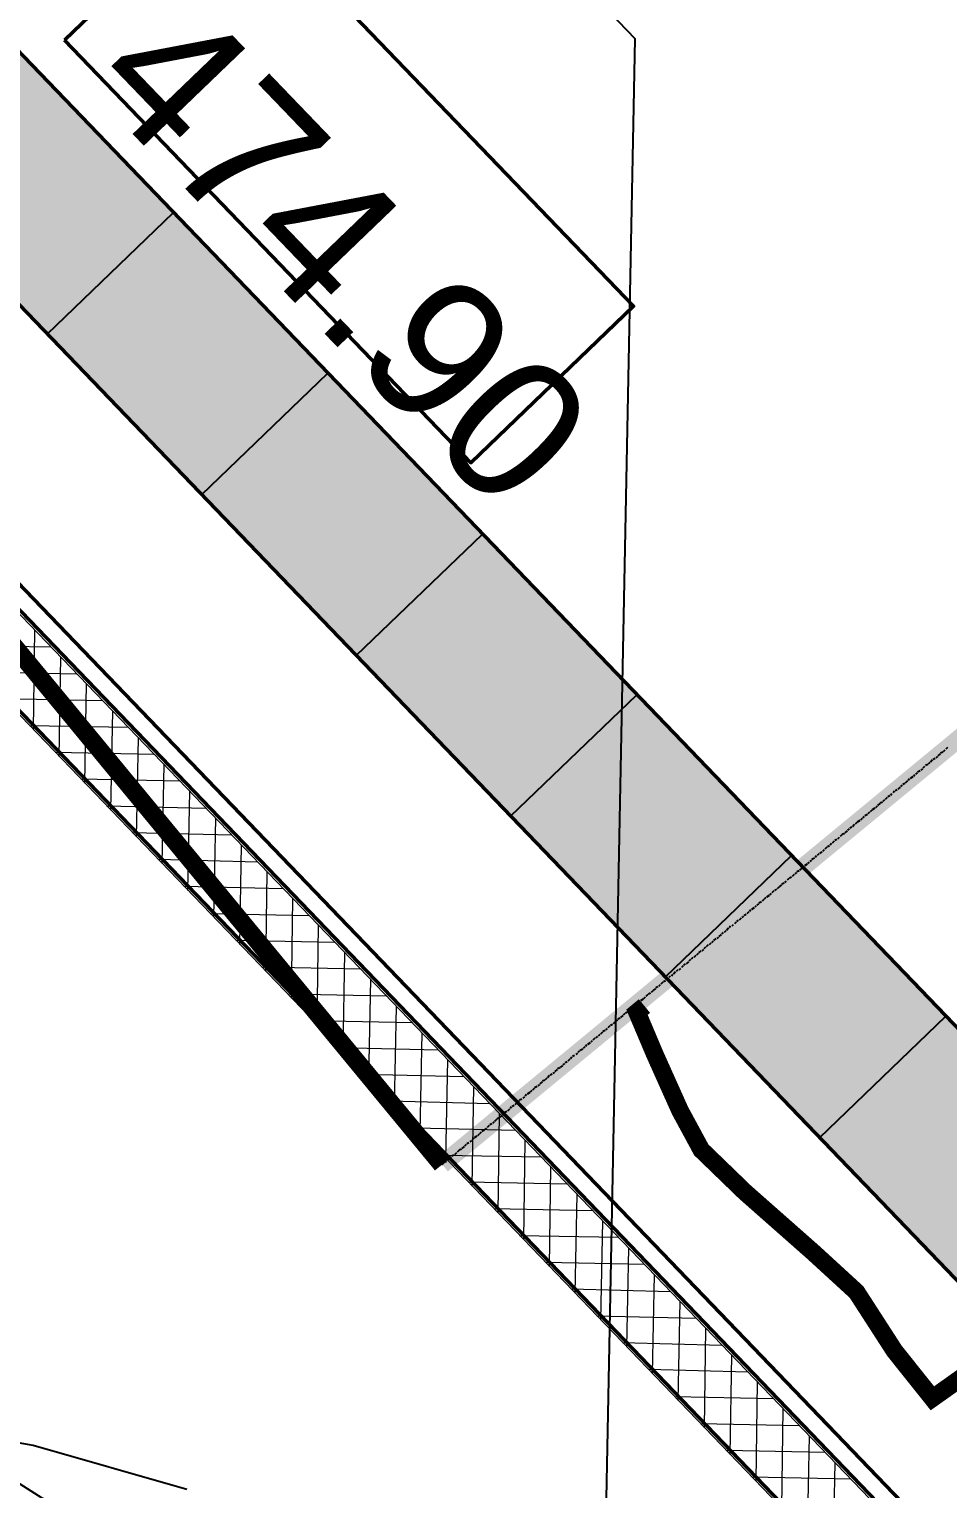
# Model space of a CAD drawing. Header units: metres. Extents: x 2687650.8 to 2687727.1, y 1234407.3 to 1234484.3.
# Drawn here: x 2687669.382 to 2687671.998, y 1234446.197 to 1234450.354 of the extents above; entities that cross this region are included whole.
import ezdxf

# ---------------------------------------------------------------- set-up
doc = ezdxf.new("R2010")
doc.units = ezdxf.units.M
for name, color, linetype, true_color in [('PDF_211_Wände_Beton.211', 7, 'Continuous', 0x7f7f7f), ('PDF_211_Wände_Beton.211 Bauteilschraffuren', 7, 'Continuous', 0x7f7f7f), ('PDF_3D_Kurven', 7, 'Continuous', 0xdda500), ('PDF_AV_01234-Bobe-Gartenanlage', 7, 'Continuous', 0xfdfdfd), ('PDF_Böschung Aushub', 7, 'Continuous', 0x7f7f7f)]:
    doc.layers.add(name, color=color, linetype=linetype, true_color=true_color)
for name, color, linetype in [('PDF_A-KOTEN', 7, 'Continuous'), ('PDF_AV_01211-Bobe-Gebaeude', 7, 'Continuous'), ('PDF_E_BETON', 7, 'Continuous'), ('PDF_PDF_Geometrie', 5, 'Continuous'), ('PDF_Text', 7, 'Continuous')]:
    doc.layers.add(name, color=color, linetype=linetype)
doc.styles.add('PDF Arial', font='arial.ttf')

# ---------------------------------------------------------------- blocks, each defined once
blk = doc.blocks.new('A$C1c84ec86')
at = {"layer": 'PDF_AV_01211-Bobe-Gebaeude', "transparency": 33554559}
blk.add_hatch(color=256, dxfattribs=at).paths.add_polyline_path([(1820.15, 993.16), (1825.23, 992.73), (1917.52, 2195.66), (1912.02, 2191)])
at = {"layer": 'PDF_Böschung Aushub', "true_color": 0xdd6d8a, "transparency": 33554559}
blk.add_hatch(color=243, dxfattribs=at).paths.add_polyline_path([(1502.44, 1125.66), (1502.44, 547.8), (1552.39, 547.8), (1552.39, 1075.71), (2362.45, 1075.71), (2362.45, 523.67), (2412.62, 523.67), (2412.41, 1075.71), (2412.41, 1125.66)])
at = {"layer": 'PDF_211_Wände_Beton.211', "lineweight": 18}
blk.add_lwpolyline([(1630.5, 1014.75), (1610.39, 1014.75), (1610.39, 950.82), (1630.5, 950.82), (1630.5, 994.85), (2270.59, 994.85), (2270.59, 576.8), (1630.5, 576.8), (1630.5, 620.83), (1610.39, 620.83), (1610.39, 556.69), (1630.5, 556.69), (2290.49, 556.69), (2290.49, 576.8), (2290.49, 994.85), (2290.49, 1014.75)], close=True, dxfattribs=at)
at = {"layer": 'PDF_211_Wände_Beton.211 Bauteilschraffuren', "lineweight": 18}
for points in [[(1610.39, 986.17), (1619.07, 994.85), (1624.78, 1000.35), (1630.5, 1006.07), (1639.18, 1014.75)], [(1610.39, 975.38), (1629.86, 994.85), (1630.07, 995.06), (1630.5, 995.49), (1649.76, 1014.75)], [(1652.72, 994.85), (1632.61, 1014.75)], [(1640.45, 994.85), (1660.34, 1014.75)], [(1663.31, 994.85), (1643.2, 1014.75)], [(1651.03, 994.85), (1670.93, 1014.75)], [(1673.89, 994.85), (1653.78, 1014.75)], [(1661.61, 994.85), (1681.51, 1014.75)], [(1684.47, 994.85), (1664.58, 1014.75)], [(1672.2, 994.85), (1692.09, 1014.75)], [(1695.06, 994.85), (1675.16, 1014.75)], [(1682.78, 994.85), (1702.89, 1014.75)], [(1705.64, 994.85), (1685.74, 1014.75)], [(1693.36, 994.85), (1713.47, 1014.75)], [(1716.22, 994.85), (1696.33, 1014.75)], [(1703.95, 994.85), (1724.06, 1014.75)], [(1726.81, 994.85), (1706.91, 1014.75)], [(1714.53, 994.85), (1734.64, 1014.75)], [(1737.6, 994.85), (1717.49, 1014.75)], [(1725.33, 994.85), (1745.22, 1014.75)], [(1748.19, 994.85), (1728.08, 1014.75)], [(1735.91, 994.85), (1755.81, 1014.75)], [(1758.77, 994.85), (1738.66, 1014.75)], [(1746.49, 994.85), (1766.39, 1014.75)], [(1769.35, 994.85), (1749.24, 1014.75)], [(1757.08, 994.85), (1776.97, 1014.75)], [(1779.94, 994.85), (1760.04, 1014.75)], [(1767.66, 994.85), (1787.56, 1014.75)], [(1790.52, 994.85), (1770.62, 1014.75)], [(1778.24, 994.85), (1798.35, 1014.75)], [(1801.1, 994.85), (1781.21, 1014.75)], [(1788.83, 994.85), (1808.94, 1014.75)], [(1811.69, 994.85), (1791.79, 1014.75)], [(1799.41, 994.85), (1819.52, 1014.75)], [(1822.27, 994.85), (1802.37, 1014.75)], [(1809.99, 994.85), (1830.1, 1014.75)], [(1833.07, 994.85), (1812.96, 1014.75)], [(1820.79, 994.85), (1840.69, 1014.75)], [(1843.65, 994.85), (1823.54, 1014.75)], [(1831.37, 994.85), (1851.27, 1014.75)], [(1854.23, 994.85), (1834.12, 1014.75)], [(1841.96, 994.85), (1861.85, 1014.75)], [(1864.82, 994.85), (1844.71, 1014.75)], [(1852.54, 994.85), (1872.44, 1014.75)], [(1875.4, 994.85), (1855.5, 1014.75)], [(1863.12, 994.85), (1883.02, 1014.75)], [(1885.98, 994.85), (1866.09, 1014.75)], [(1873.71, 994.85), (1893.82, 1014.75)], [(1896.57, 994.85), (1876.67, 1014.75)], [(1884.29, 994.85), (1904.4, 1014.75)], [(1907.15, 994.85), (1887.25, 1014.75)], [(1894.87, 994.85), (1914.98, 1014.75)], [(1917.73, 994.85), (1897.84, 1014.75)], [(1905.46, 994.85), (1925.57, 1014.75)], [(1928.53, 994.85), (1908.42, 1014.75)], [(1916.25, 994.85), (1936.15, 1014.75)], [(1939.11, 994.85), (1919, 1014.75)], [(1926.84, 994.85), (1946.73, 1014.75)], [(1949.7, 994.85), (1929.59, 1014.75)], [(1937.42, 994.85), (1957.32, 1014.75)], [(1960.28, 994.85), (1940.17, 1014.75)], [(1948, 994.85), (1967.9, 1014.75)], [(1970.86, 994.85), (1950.97, 1014.75)], [(1981.45, 994.85), (1961.55, 1014.75)]]:
    blk.add_lwpolyline(points, dxfattribs=at)
at = {"layer": 'PDF_3D_Kurven', "lineweight": 0, "const_width": 5.03}
blk.add_lwpolyline([(1830.1, 1065.76), (1829.89, 1063.01), (1842.06, 1058.35), (1858.57, 1052.43), (1870.85, 1049.04), (1888.21, 1049.67), (1913.92, 1051.79), (1930.65, 1052.85), (1950.23, 1049.04), (1967.48, 1047.45), (1969.91, 1063.64), (1972.24, 1097.3), (1975.94, 1132.33), (1982.19, 1152.76), (1996.05, 1156.04)], dxfattribs=at)
at = {"layer": 'PDF_3D_Kurven', "lineweight": 25}
blk.add_lwpolyline([(1838.99, 876.32), (1799.62, 853.46), (1779.51, 838.85), (1800.05, 842.02), (1838.57, 851.34)], dxfattribs=at)
at = {"layer": 'PDF_A-KOTEN', "lineweight": 50}
blk.add_lwpolyline([(1517.25, 1137.31), (1517.25, 1201.65), (1684.26, 1201.65), (1684.26, 1137.31)], close=True, dxfattribs=at)
at = {"layer": 'PDF_AV_01211-Bobe-Gebaeude', "lineweight": 0, "const_width": 5.14}
blk.add_lwpolyline([(1914.77, 2193.33), (911.66, 2268.68), (821.6, 1068.94), (1822.69, 992.84)], dxfattribs=at)
at = {"layer": 'PDF_AV_01211-Bobe-Gebaeude', "lineweight": 35}
blk.add_lwpolyline([(1822.69, 992.95), (1822.69, 992.95)], dxfattribs=at)
at = {"layer": 'PDF_AV_01234-Bobe-Gartenanlage', "lineweight": 25}
for points in [[(1836.88, 1177.1), (1836.66, 1176.46)], [(1836.88, 1179), (1836.88, 1178.37)], [(1836.88, 1177.95), (1836.88, 1177.31)], [(1836.66, 1174.35), (1836.45, 1173.71)], [(1836.45, 1173.5), (1836.45, 1172.65)], [(1836.45, 1172.44), (1836.45, 1171.81)], [(1836.66, 1176.25), (1836.66, 1175.41)], [(1836.66, 1175.19), (1836.66, 1174.56)], [(1836.24, 1168.84), (1836.03, 1168)], [(1836.45, 1171.6), (1836.24, 1170.96)], [(1836.24, 1170.54), (1836.24, 1169.9)], [(1836.24, 1169.69), (1836.24, 1169.06)], [(1836.03, 1166.09), (1835.82, 1165.25)], [(1835.82, 1165.03), (1835.82, 1164.4)], [(1835.82, 1164.19), (1835.82, 1163.34)], [(1836.03, 1167.79), (1836.03, 1167.15)], [(1836.03, 1166.94), (1836.03, 1166.3)], [(1835.61, 1160.38), (1835.39, 1159.74)], [(1835.82, 1163.13), (1835.61, 1162.49)], [(1835.61, 1162.28), (1835.61, 1161.65)], [(1835.61, 1161.44), (1835.61, 1160.59)], [(1835.39, 1157.63), (1835.18, 1156.99)], [(1835.18, 1156.78), (1835.18, 1155.93)], [(1835.18, 1155.72), (1835.18, 1155.09)], [(1835.39, 1159.53), (1835.39, 1158.9)], [(1835.39, 1158.47), (1835.39, 1157.84)], [(1834.97, 1152.12), (1834.76, 1151.28)], [(1835.18, 1154.87), (1834.97, 1154.24)], [(1834.97, 1154.03), (1834.97, 1153.18)], [(1834.97, 1152.97), (1834.97, 1152.33)], [(1834.76, 1149.37), (1834.55, 1148.52)], [(1834.55, 1148.31), (1834.55, 1147.68)], [(1834.55, 1147.47), (1834.55, 1146.83)], [(1834.76, 1151.06), (1834.76, 1150.43)], [(1834.76, 1150.22), (1834.76, 1149.58)], [(1834.34, 1143.66), (1834.12, 1143.02)], [(1834.55, 1146.62), (1834.34, 1145.77)], [(1834.34, 1145.56), (1834.34, 1144.93)], [(1834.34, 1144.71), (1834.34, 1143.87)], [(1834.12, 1140.9), (1833.91, 1140.27)], [(1833.91, 1140.06), (1833.91, 1139.42)], [(1834.12, 1142.81), (1834.12, 1142.17)], [(1834.12, 1141.96), (1834.12, 1141.12)], [(1833.7, 1135.4), (1833.49, 1134.77)], [(1833.91, 1138.15), (1833.7, 1137.52)], [(1833.7, 1137.31), (1833.7, 1136.46)], [(1833.7, 1136.25), (1833.7, 1135.61)], [(1833.91, 1139), (1833.91, 1138.36)], [(1833.49, 1132.65), (1833.28, 1131.8)], [(1833.28, 1131.59), (1833.28, 1130.95)], [(1833.49, 1134.55), (1833.49, 1133.71)], [(1833.49, 1133.49), (1833.49, 1132.86)], [(1833.07, 1127.14), (1832.85, 1126.3)], [(1833.28, 1129.9), (1833.07, 1129.05)], [(1833.07, 1128.84), (1833.07, 1128.2)], [(1833.07, 1127.99), (1833.07, 1127.36)], [(1833.28, 1130.74), (1833.28, 1130.11)], [(1832.85, 1124.18), (1832.64, 1123.55)], [(1832.64, 1123.33), (1832.64, 1122.7)], [(1832.64, 1122.49), (1832.64, 1121.64)], [(1832.85, 1126.09), (1832.85, 1125.45)], [(1832.85, 1125.24), (1832.85, 1124.39)], [(1832.43, 1118.68), (1832.22, 1118.04)], [(1832.64, 1121.43), (1832.43, 1120.79)], [(1832.43, 1120.58), (1832.43, 1119.95)], [(1832.43, 1119.52), (1832.43, 1118.89)], [(1832.22, 1115.93), (1832.01, 1115.29)], [(1832.01, 1115.08), (1832.01, 1114.23)], [(1832.22, 1117.83), (1832.22, 1116.98)], [(1832.22, 1116.77), (1832.22, 1116.14)], [(1831.8, 1110.42), (1831.58, 1109.58)], [(1832.01, 1113.17), (1831.8, 1112.33)], [(1831.8, 1112.12), (1831.8, 1111.48)], [(1831.8, 1111.27), (1831.8, 1110.63)], [(1832.01, 1114.02), (1832.01, 1113.39)], [(1831.58, 1107.67), (1831.37, 1106.82)], [(1831.37, 1106.61), (1831.37, 1105.98)], [(1831.58, 1109.36), (1831.58, 1108.73)], [(1831.58, 1108.52), (1831.58, 1107.88)], [(1830.95, 1101.96), (1830.95, 1101.32)], [(1831.37, 1104.71), (1831.16, 1104.07)], [(1831.16, 1103.86), (1831.16, 1103.23)], [(1831.16, 1103.01), (1831.16, 1102.17)], [(1831.37, 1105.77), (1831.37, 1104.92)], [(1830.74, 1099.2), (1830.74, 1098.57)], [(1830.74, 1098.36), (1830.74, 1097.51)], [(1830.95, 1101.11), (1830.95, 1100.47)], [(1830.95, 1100.05), (1830.95, 1099.42)], [(1830.31, 1093.7), (1830.31, 1092.85)], [(1830.53, 1096.45), (1830.53, 1095.82)], [(1830.53, 1095.61), (1830.53, 1094.76)], [(1830.53, 1094.55), (1830.53, 1093.91)], [(1830.74, 1097.3), (1830.74, 1096.66)], [(1830.1, 1090.95), (1830.1, 1090.1)], [(1830.1, 1089.89), (1830.1, 1089.26)], [(1830.31, 1092.64), (1830.31, 1092.01)], [(1830.31, 1091.8), (1830.31, 1091.16)], [(1829.68, 1085.23), (1829.68, 1084.6)], [(1829.89, 1088.2), (1829.89, 1087.35)], [(1829.89, 1087.14), (1829.89, 1086.5)], [(1829.89, 1086.29), (1829.89, 1085.45)], [(1830.1, 1089.04), (1830.1, 1088.41)], [(1829.47, 1082.48), (1829.47, 1081.85)], [(1829.47, 1081.64), (1829.47, 1081)], [(1829.68, 1084.39), (1829.68, 1083.75)], [(1829.68, 1083.54), (1829.68, 1082.69)], [(1829.04, 1076.98), (1829.04, 1076.34)], [(1829.26, 1079.73), (1829.26, 1079.1)], [(1829.26, 1078.88), (1829.26, 1078.04)], [(1829.26, 1077.83), (1829.26, 1077.19)], [(1829.47, 1080.58), (1829.47, 1079.94)], [(1829.04, 1075.07), (1828.83, 1074.44)], [(1828.83, 1074.23), (1828.83, 1073.38)], [(1828.83, 1073.17), (1828.83, 1072.53)], [(1829.04, 1076.13), (1829.04, 1075.29)], [(1828.62, 1069.57), (1828.41, 1068.94)], [(1828.41, 1068.72), (1828.41, 1067.88)], [(1828.83, 1072.32), (1828.62, 1071.69)], [(1828.62, 1071.48), (1828.62, 1070.63)], [(1828.62, 1070.42), (1828.62, 1069.78)], [(1828.41, 1066.82), (1828.2, 1065.97)], [(1828.2, 1065.76), (1828.2, 1065.13)], [(1828.2, 1064.91), (1828.2, 1064.28)], [(1828.41, 1067.67), (1828.41, 1067.03)], [(1827.99, 1061.1), (1827.77, 1060.47)], [(1827.77, 1060.26), (1827.77, 1059.62)], [(1828.2, 1064.07), (1827.99, 1063.22)], [(1827.99, 1063.01), (1827.99, 1062.37)], [(1827.99, 1062.16), (1827.99, 1061.53)], [(1827.77, 1058.35), (1827.56, 1057.72)], [(1827.56, 1057.51), (1827.56, 1056.87)], [(1827.56, 1056.66), (1827.56, 1055.81)], [(1827.77, 1059.41), (1827.77, 1058.56)], [(1827.35, 1052.85), (1827.14, 1052.21)], [(1827.14, 1052), (1827.14, 1051.16)], [(1827.56, 1055.6), (1827.35, 1054.97)], [(1827.35, 1054.75), (1827.35, 1053.91)], [(1827.35, 1053.7), (1827.35, 1053.06)], [(1827.14, 1050.1), (1826.93, 1049.46)], [(1826.93, 1049.25), (1826.93, 1048.4)], [(1826.93, 1048.19), (1826.93, 1047.56)], [(1827.14, 1050.94), (1827.14, 1050.31)], [(1826.72, 1044.59), (1826.5, 1043.75)], [(1826.5, 1043.54), (1826.5, 1042.9)], [(1826.93, 1047.35), (1826.72, 1046.5)], [(1826.72, 1046.29), (1826.72, 1045.65)], [(1826.72, 1045.44), (1826.72, 1044.81)], [(1826.5, 1041.63), (1826.29, 1041)], [(1826.29, 1040.78), (1826.29, 1040.15)], [(1826.29, 1039.94), (1826.29, 1039.09)], [(1826.5, 1042.69), (1826.5, 1042.05)], [(1826.08, 1036.13), (1825.87, 1035.49)], [(1825.87, 1035.28), (1825.87, 1034.43)], [(1826.29, 1038.88), (1826.08, 1038.24)], [(1826.08, 1038.03), (1826.08, 1037.4)], [(1826.08, 1037.18), (1826.08, 1036.34)], [(1825.87, 1033.37), (1825.66, 1032.74)], [(1825.66, 1032.53), (1825.66, 1031.68)], [(1825.66, 1031.47), (1825.66, 1030.83)], [(1825.87, 1034.22), (1825.87, 1033.59)], [(1825.45, 1027.87), (1825.23, 1027.02)], [(1825.66, 1030.62), (1825.45, 1029.99)], [(1825.45, 1029.78), (1825.45, 1028.93)], [(1825.45, 1028.72), (1825.45, 1028.08)], [(1825.23, 1025.12), (1825.02, 1024.27)], [(1825.02, 1024.06), (1825.02, 1023.43)], [(1825.02, 1023.21), (1825.02, 1022.58)], [(1825.23, 1026.81), (1825.23, 1026.18)], [(1825.23, 1025.97), (1825.23, 1025.33)], [(1824.81, 1019.4), (1824.6, 1018.77)], [(1824.6, 1018.56), (1824.6, 1017.92)], [(1825.02, 1022.16), (1824.81, 1021.52)], [(1824.81, 1021.31), (1824.81, 1020.67)], [(1824.81, 1020.46), (1824.81, 1019.62)], [(1824.6, 1016.65), (1824.39, 1016.02)], [(1824.39, 1015.81), (1824.39, 1014.96)], [(1824.39, 1014.75), (1824.39, 1014.11)], [(1824.6, 1017.71), (1824.6, 1016.86)], [(1824.18, 1011.15), (1823.96, 1010.51)], [(1823.96, 1010.3), (1823.96, 1009.46)], [(1824.39, 1013.9), (1824.18, 1013.27)], [(1824.18, 1013.05), (1824.18, 1012.21)], [(1824.18, 1012), (1824.18, 1011.36)], [(1639.18, 1006.92), (1638.54, 1006.92)], [(1640.02, 1006.7), (1639.39, 1006.92)], [(1641.08, 1006.7), (1640.45, 1006.7)], [(1641.93, 1006.7), (1641.29, 1006.7)], [(1642.99, 1006.49), (1642.14, 1006.7)], [(1643.83, 1006.49), (1643.2, 1006.49)], [(1644.68, 1006.49), (1644.04, 1006.49)], [(1645.74, 1006.28), (1644.89, 1006.49)], [(1646.58, 1006.28), (1645.95, 1006.28)], [(1647.43, 1006.28), (1646.8, 1006.28)], [(1648.49, 1006.07), (1647.85, 1006.28)], [(1649.34, 1006.07), (1648.7, 1006.07)], [(1650.39, 1006.07), (1649.55, 1006.07)], [(1651.24, 1005.86), (1650.61, 1006.07)], [(1823.96, 1008.4), (1823.75, 1007.55)], [(1823.75, 1007.34), (1823.75, 1006.7)], [(1823.75, 1006.49), (1823.75, 1005.86)], [(1823.96, 1009.24), (1823.96, 1008.61)], [(1652.09, 1005.86), (1651.45, 1005.86)], [(1653.15, 1005.86), (1652.3, 1005.86)], [(1653.99, 1005.65), (1653.36, 1005.86)], [(1655.05, 1005.65), (1654.2, 1005.65)], [(1655.9, 1005.65), (1655.26, 1005.65)], [(1656.74, 1005.43), (1656.11, 1005.65)], [(1657.8, 1005.43), (1656.96, 1005.43)], [(1658.65, 1005.43), (1658.01, 1005.43)], [(1659.5, 1005.22), (1658.86, 1005.43)], [(1660.55, 1005.22), (1659.92, 1005.22)], [(1661.4, 1005.22), (1660.77, 1005.22)], [(1662.46, 1005.01), (1661.61, 1005.22)], [(1663.31, 1005.01), (1662.67, 1005.01)], [(1664.15, 1005.01), (1663.52, 1005.01)], [(1665.21, 1004.8), (1664.36, 1005.01)], [(1666.06, 1004.8), (1665.42, 1004.8)], [(1666.9, 1004.8), (1666.27, 1004.8)], [(1667.96, 1004.59), (1667.33, 1004.8)], [(1668.81, 1004.59), (1668.17, 1004.59)], [(1669.87, 1004.59), (1669.02, 1004.59)], [(1670.71, 1004.38), (1670.08, 1004.59)], [(1671.56, 1004.38), (1670.93, 1004.38)], [(1672.62, 1004.38), (1671.77, 1004.38)], [(1673.47, 1004.16), (1672.83, 1004.38)], [(1674.52, 1004.16), (1673.68, 1004.16)], [(1675.37, 1004.16), (1674.74, 1004.16)], [(1676.22, 1003.95), (1675.58, 1004.16)], [(1677.28, 1003.95), (1676.43, 1003.95)], [(1678.12, 1003.95), (1677.49, 1003.95)], [(1678.97, 1003.74), (1678.33, 1003.95)], [(1680.03, 1003.74), (1679.39, 1003.74)], [(1680.87, 1003.74), (1680.24, 1003.74)], [(1681.93, 1003.53), (1681.09, 1003.74)], [(1682.78, 1003.53), (1682.14, 1003.53)], [(1683.63, 1003.53), (1682.99, 1003.53)], [(1684.68, 1003.32), (1683.84, 1003.53)], [(1685.53, 1003.32), (1684.9, 1003.32)], [(1686.38, 1003.32), (1685.74, 1003.32)], [(1687.44, 1003.11), (1686.8, 1003.32)], [(1688.28, 1003.11), (1687.65, 1003.11)], [(1689.34, 1003.11), (1688.49, 1003.11)], [(1690.19, 1002.89), (1689.55, 1003.11)], [(1691.03, 1002.89), (1690.4, 1002.89)], [(1692.09, 1002.89), (1691.25, 1002.89)], [(1692.94, 1002.68), (1692.3, 1002.89)], [(1694, 1002.68), (1693.15, 1002.68)], [(1694.84, 1002.68), (1694.21, 1002.68)], [(1695.69, 1002.47), (1695.06, 1002.68)], [(1696.75, 1002.47), (1695.9, 1002.47)], [(1697.6, 1002.47), (1696.96, 1002.47)], [(1698.44, 1002.26), (1697.81, 1002.47)], [(1699.5, 1002.26), (1698.87, 1002.26)], [(1700.35, 1002.26), (1699.71, 1002.26)], [(1701.41, 1002.05), (1700.56, 1002.26)], [(1702.25, 1002.05), (1701.62, 1002.05)], [(1703.1, 1002.05), (1702.47, 1002.05)], [(1704.16, 1001.84), (1703.31, 1002.05)], [(1823.54, 1002.68), (1823.33, 1002.05)], [(1823.75, 1005.65), (1823.54, 1004.8)], [(1823.54, 1004.59), (1823.54, 1003.95)], [(1823.54, 1003.74), (1823.54, 1003.11)], [(1705.01, 1001.84), (1704.37, 1001.84)], [(1705.85, 1001.84), (1705.22, 1001.84)], [(1706.91, 1001.62), (1706.28, 1001.84)], [(1707.76, 1001.62), (1707.12, 1001.62)], [(1708.82, 1001.62), (1707.97, 1001.62)], [(1709.66, 1001.41), (1709.03, 1001.62)], [(1710.51, 1001.41), (1709.87, 1001.41)], [(1711.57, 1001.41), (1710.72, 1001.41)], [(1712.41, 1001.2), (1711.78, 1001.41)], [(1713.47, 1001.2), (1712.63, 1001.2)], [(1714.32, 1001.2), (1713.68, 1001.2)], [(1715.17, 1000.99), (1714.53, 1001.2)], [(1716.22, 1000.99), (1715.38, 1000.99)], [(1717.07, 1000.99), (1716.44, 1000.99)], [(1717.92, 1000.78), (1717.28, 1000.99)], [(1718.98, 1000.78), (1718.34, 1000.78)], [(1719.82, 1000.78), (1719.19, 1000.78)], [(1720.88, 1000.57), (1720.03, 1000.78)], [(1721.73, 1000.57), (1721.09, 1000.57)], [(1722.57, 1000.57), (1721.94, 1000.57)], [(1723.63, 1000.35), (1722.79, 1000.57)], [(1724.48, 1000.35), (1723.84, 1000.35)], [(1725.33, 1000.35), (1724.69, 1000.35)], [(1726.38, 1000.14), (1725.75, 1000.35)], [(1727.23, 1000.14), (1726.6, 1000.14)], [(1728.29, 1000.14), (1727.44, 1000.14)], [(1729.14, 999.93), (1728.5, 1000.14)], [(1729.98, 999.93), (1729.35, 999.93)], [(1731.04, 999.93), (1730.19, 999.93)], [(1731.89, 999.72), (1731.25, 999.93)], [(1732.95, 999.72), (1732.1, 999.72)], [(1733.79, 999.72), (1733.16, 999.72)], [(1734.64, 999.51), (1734, 999.72)], [(1735.7, 999.51), (1734.85, 999.51)], [(1736.54, 999.51), (1735.91, 999.51)], [(1737.39, 999.3), (1736.76, 999.51)], [(1738.45, 999.3), (1737.81, 999.3)], [(1739.3, 999.3), (1738.66, 999.3)], [(1740.35, 999.08), (1739.51, 999.3)], [(1741.2, 999.08), (1740.57, 999.08)], [(1742.05, 999.08), (1741.41, 999.08)], [(1743.11, 998.87), (1742.26, 999.08)], [(1743.95, 998.87), (1743.32, 998.87)], [(1744.8, 998.87), (1744.16, 998.87)], [(1745.86, 998.66), (1745.22, 998.87)], [(1746.7, 998.66), (1746.07, 998.66)], [(1747.76, 998.66), (1746.92, 998.66)], [(1748.61, 998.45), (1747.97, 998.66)], [(1749.46, 998.45), (1748.82, 998.45)], [(1750.51, 998.45), (1749.67, 998.45)], [(1751.36, 998.24), (1750.73, 998.45)], [(1752.42, 998.24), (1751.57, 998.24)], [(1753.27, 998.24), (1752.63, 998.24)], [(1754.11, 998.03), (1753.48, 998.24)], [(1755.17, 998.03), (1754.32, 998.03)], [(1756.02, 998.03), (1755.38, 998.03)], [(1756.86, 997.81), (1756.23, 998.03)], [(1757.92, 997.81), (1757.29, 997.81)], [(1758.77, 997.81), (1758.13, 997.81)], [(1759.83, 997.6), (1758.98, 997.81)], [(1823.33, 999.93), (1823.12, 999.3)], [(1823.12, 999.08), (1823.12, 998.45)], [(1823.12, 998.24), (1823.12, 997.39)], [(1823.33, 1001.84), (1823.33, 1001.2)], [(1823.33, 1000.99), (1823.33, 1000.14)], [(1760.67, 997.6), (1760.04, 997.6)], [(1761.52, 997.6), (1760.89, 997.6)], [(1762.58, 997.39), (1761.73, 997.6)], [(1763.43, 997.39), (1762.79, 997.39)], [(1764.27, 997.39), (1763.64, 997.39)], [(1765.33, 997.18), (1764.7, 997.39)], [(1766.18, 997.18), (1765.54, 997.18)], [(1767.24, 997.18), (1766.39, 997.18)], [(1768.08, 996.97), (1767.45, 997.18)], [(1768.93, 996.97), (1768.29, 996.97)], [(1769.99, 996.97), (1769.14, 996.97)], [(1770.83, 996.76), (1770.2, 996.97)], [(1771.89, 996.76), (1771.05, 996.76)], [(1772.74, 996.76), (1772.1, 996.76)], [(1773.59, 996.54), (1772.95, 996.76)], [(1774.64, 996.54), (1773.8, 996.54)], [(1775.49, 996.54), (1774.86, 996.54)], [(1776.34, 996.33), (1775.7, 996.54)], [(1777.4, 996.33), (1776.76, 996.33)], [(1778.24, 996.33), (1777.61, 996.33)], [(1779.3, 996.12), (1778.45, 996.33)], [(1780.15, 996.12), (1779.51, 996.12)], [(1780.99, 996.12), (1780.36, 996.12)], [(1782.05, 995.91), (1781.21, 996.12)], [(1782.9, 995.91), (1782.26, 995.91)], [(1783.96, 995.91), (1783.11, 995.91)], [(1784.8, 995.7), (1784.17, 995.91)], [(1785.65, 995.7), (1785.02, 995.7)], [(1786.71, 995.7), (1785.86, 995.7)], [(1787.56, 995.49), (1786.92, 995.7)], [(1788.4, 995.49), (1787.77, 995.49)], [(1789.46, 995.49), (1788.61, 995.49)], [(1790.31, 995.27), (1789.67, 995.49)], [(1791.37, 995.27), (1790.52, 995.27)], [(1792.21, 995.27), (1791.58, 995.27)], [(1793.06, 995.06), (1792.42, 995.27)], [(1794.12, 995.06), (1793.27, 995.06)], [(1794.96, 995.06), (1794.33, 995.06)], [(1795.81, 994.85), (1795.18, 995.06)], [(1796.87, 994.85), (1796.24, 994.85)], [(1797.72, 994.85), (1797.08, 994.85)], [(1798.78, 994.64), (1797.93, 994.85)], [(1799.62, 994.64), (1798.99, 994.64)], [(1800.47, 994.64), (1799.83, 994.64)], [(1801.53, 994.43), (1800.68, 994.64)], [(1802.37, 994.43), (1801.74, 994.43)], [(1803.43, 994.43), (1802.59, 994.43)], [(1804.28, 994.22), (1803.64, 994.43)], [(1805.13, 994.22), (1804.49, 994.22)], [(1806.18, 994.22), (1805.34, 994.22)], [(1807.03, 994), (1806.4, 994.22)], [(1807.88, 994), (1807.24, 994)], [(1808.94, 994), (1808.09, 994)], [(1809.78, 993.79), (1809.15, 994)], [(1810.84, 993.79), (1809.99, 993.79)], [(1811.69, 993.79), (1811.05, 993.79)], [(1812.53, 993.58), (1811.9, 993.79)], [(1813.59, 993.58), (1812.75, 993.58)], [(1814.44, 993.58), (1813.8, 993.58)], [(1815.29, 993.37), (1814.65, 993.58)], [(1822.69, 993.58), (1822.69, 992.95), (1822.06, 992.95)], [(1822.91, 994.43), (1822.69, 993.79)], [(1823.12, 997.18), (1822.91, 996.54)], [(1822.91, 996.33), (1822.91, 995.49)], [(1822.91, 995.27), (1822.91, 994.64)], [(1816.34, 993.37), (1815.71, 993.37)], [(1817.19, 993.37), (1816.56, 993.37)], [(1818.25, 993.16), (1817.4, 993.37)], [(1819.1, 993.16), (1818.46, 993.16)], [(1819.94, 993.16), (1819.31, 993.16)], [(1821, 992.95), (1820.15, 993.16)], [(1821.85, 992.95), (1821.21, 992.95)]]:
    blk.add_lwpolyline(points, dxfattribs=at)
at = {"layer": 'PDF_Böschung Aushub', "color": 7, "lineweight": 25}
for points in [[(1574.19, 1075.71), (1574.19, 1125.66)], [(1637.69, 1075.71), (1637.69, 1125.66)], [(1701.2, 1075.71), (1701.2, 1125.66)], [(1764.7, 1075.71), (1764.7, 1125.66)], [(1828.2, 1075.71), (1828.2, 1125.66)], [(1891.7, 1075.71), (1891.7, 1125.66)]]:
    blk.add_lwpolyline(points, dxfattribs=at)
at = {"layer": 'PDF_E_BETON', "lineweight": 50}
for points in [[(1502.44, 547.8), (1502.44, 1125.66), (2412.41, 1125.66), (2412.62, 523.67)], [(1552.39, 558.6), (1552.39, 1075.71), (2362.45, 1075.71), (2362.45, 523.67)], [(1612.51, 558.6), (1612.51, 1015.59), (2302.55, 1015.59), (2302.55, 558.81)]]:
    blk.add_lwpolyline(points, dxfattribs=at)
for points in [[(1605.52, 1020.67), (2295.57, 1020.67), (2295.57, 550.77), (1605.52, 550.77)], [(1630.5, 995.7), (2270.59, 995.7), (2270.59, 575.74), (1630.5, 575.74)]]:
    blk.add_lwpolyline(points, close=True, dxfattribs=at)
at = {"layer": 'PDF_PDF_Geometrie', "color": 16, "lineweight": 25, "true_color": 0x7f0000}
blk.add_lwpolyline([(2320.33, 564.1), (1629.65, 1254.78), (885.21, 1254.78), (857.27, 1282.72)], dxfattribs=at)
at = {"layer": 'PDF_Text', "char_height": 40.002, "attachment_point": 7, "style": 'PDF Arial'}
for s, insert in [('474.90', (1530.59, 1132.21)), ('Autolift', (1694.21, 771.74))]:
    blk.add_mtext(s, dxfattribs=dict(at, insert=insert))

msp = doc.modelspace()

# ---------------------------------------------------------------- block references
at = {"xscale": 0.01, "yscale": 0.01, "zscale": 0.01, "rotation": 313.8734409291175}
msp.add_blockref('A$C1c84ec86', (2687650.7677, 1234453.3784), dxfattribs=at)

doc.saveas('drawing.dxf')
